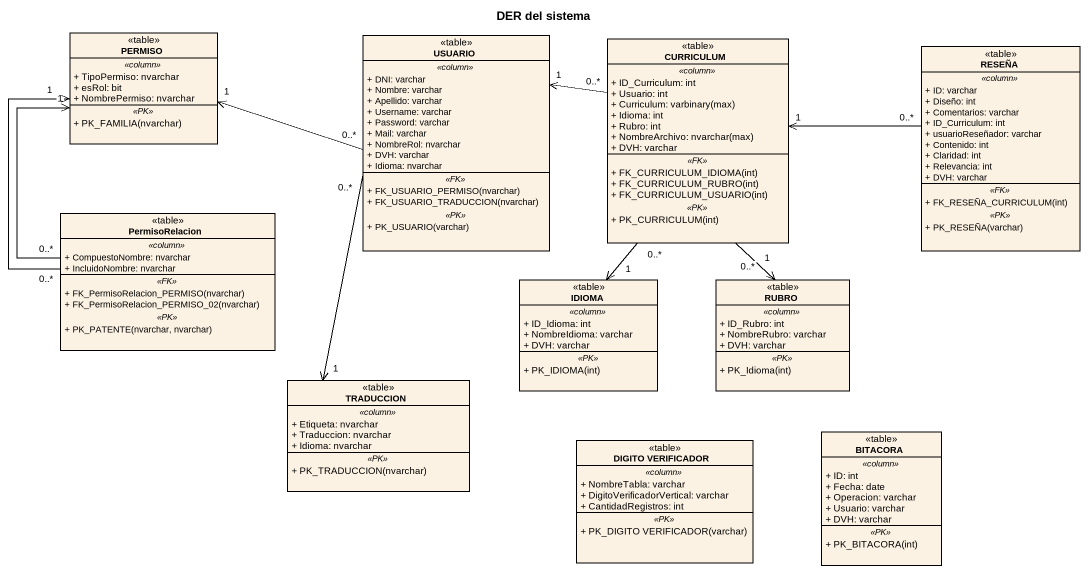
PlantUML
@startuml
title DER del sistema
hide circle
hide empty members
skinparam classAttributeIconSize 0
class PERMISO <<table>> {
  .. <<column>> ..
  + TipoPermiso: nvarchar
  + esRol: bit
  + NombrePermiso: nvarchar
  .. <<PK>> ..
  + PK_FAMILIA(nvarchar)
}
class USUARIO <<table>> {
  .. <<column>> ..
  + DNI: varchar
  + Nombre: varchar
  + Apellido: varchar
  + Username: varchar
  + Password: varchar
  + Mail: varchar
  + NombreRol: nvarchar
  + DVH: varchar
  + Idioma: nvarchar
  .. <<FK>> ..
  + FK_USUARIO_PERMISO(nvarchar)
  + FK_USUARIO_TRADUCCION(nvarchar)
  .. <<PK>> ..
  + PK_USUARIO(varchar)
}
class CURRICULUM <<table>> {
  .. <<column>> ..
  + ID_Curriculum: int
  + Usuario: int
  {field} + Curriculum: varbinary(max)
  + Idioma: int
  + Rubro: int
  {field} + NombreArchivo: nvarchar(max)
  + DVH: varchar
  .. <<FK>> ..
  + FK_CURRICULUM_IDIOMA(int)
  + FK_CURRICULUM_RUBRO(int)
  + FK_CURRICULUM_USUARIO(int)
  .. <<PK>> ..
  + PK_CURRICULUM(int)
}
class RESEÑA <<table>> {
  .. <<column>> ..
  + ID: varchar
  + Diseño: int
  + Comentarios: varchar
  + ID_Curriculum: int
  + usuarioReseñador: varchar
  + Contenido: int
  + Claridad: int
  + Relevancia: int
  + DVH: varchar
  .. <<FK>> ..
  + FK_RESEÑA_CURRICULUM(int)
  .. <<PK>> ..
  + PK_RESEÑA(varchar)
}
class PermisoRelacion <<table>> {
  .. <<column>> ..
  + CompuestoNombre: nvarchar
  + IncluidoNombre: nvarchar
  .. <<FK>> ..
  + FK_PermisoRelacion_PERMISO(nvarchar)
  + FK_PermisoRelacion_PERMISO_02(nvarchar)
  .. <<PK>> ..
  + PK_PATENTE(nvarchar, nvarchar)
}
class IDIOMA <<table>> {
  .. <<column>> ..
  + ID_Idioma: int
  + NombreIdioma: varchar
  + DVH: varchar
  .. <<PK>> ..
  + PK_IDIOMA(int)
}
class RUBRO <<table>> {
  .. <<column>> ..
  + ID_Rubro: int
  + NombreRubro: varchar
  + DVH: varchar
  .. <<PK>> ..
  + PK_Idioma(int)
}
class TRADUCCION <<table>> {
  .. <<column>> ..
  + Etiqueta: nvarchar
  + Traduccion: nvarchar
  + Idioma: nvarchar
  .. <<PK>> ..
  + PK_TRADUCCION(nvarchar)
}
class "DIGITO VERIFICADOR" as DIGITO_VERIFICADOR <<table>> {
  .. <<column>> ..
  + NombreTabla: varchar
  + DigitoVerificadorVertical: varchar
  + CantidadRegistros: int
  .. <<PK>> ..
  + PK_DIGITO VERIFICADOR(varchar)
}
class BITACORA <<table>> {
  .. <<column>> ..
  + ID: int
  + Fecha: date
  + Operacion: varchar
  + Usuario: varchar
  + DVH: varchar
  .. <<PK>> ..
  + PK_BITACORA(int)
}
USUARIO "0..*" -left-> "1" PERMISO
USUARIO "0..*" --> "1" TRADUCCION
CURRICULUM "0..*" -left-> "1" USUARIO
CURRICULUM "0..*" --> "1" IDIOMA
CURRICULUM "0..*" --> "1" RUBRO
RESEÑA "0..*" -left-> "1" CURRICULUM
PermisoRelacion "0..*" -up-> "1" PERMISO
PermisoRelacion "0..*" -up-> "1" PERMISO
@enduml
